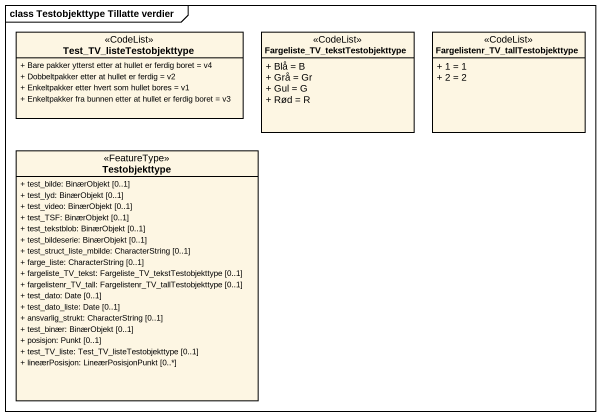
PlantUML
@startuml
mainframe class Testobjekttype Tillatte verdier
hide circle
hide empty members
skinparam classAttributeIconSize 0
class Test_TV_listeTestobjekttype <<CodeList>> {
  + Bare pakker ytterst etter at hullet er ferdig boret = v4
  + Dobbeltpakker etter at hullet er ferdig = v2
  + Enkeltpakker etter hvert som hullet bores = v1
  + Enkeltpakker fra bunnen etter at hullet er ferdig boret = v3
}
class "Fargeliste_TV_tekstTestobjekttype" as Fargeliste_TV <<CodeList>> {
  + Blå = B
  + Grå = Gr
  + Gul = G
  + Rød = R
}
class "Fargelistenr_TV_tallTestobjekttype" as Fargelistenr_TV <<CodeList>> {
  + 1 = 1
  + 2 = 2
}
class Testobjekttype <<FeatureType>> {
  + test_bilde: BinærObjekt [0..1]
  + test_lyd: BinærObjekt [0..1]
  + test_video: BinærObjekt [0..1]
  + test_TSF: BinærObjekt [0..1]
  + test_tekstblob: BinærObjekt [0..1]
  + test_bildeserie: BinærObjekt [0..1]
  + test_struct_liste_mbilde: CharacterString [0..1]
  + farge_liste: CharacterString [0..1]
  + fargeliste_TV_tekst: Fargeliste_TV_tekstTestobjekttype [0..1]
  + fargelistenr_TV_tall: Fargelistenr_TV_tallTestobjekttype [0..1]
  + test_dato: Date [0..1]
  + test_dato_liste: Date [0..1]
  + ansvarlig_strukt: CharacterString [0..1]
  + test_binær: BinærObjekt [0..1]
  + posisjon: Punkt [0..1]
  + test_TV_liste: Test_TV_listeTestobjekttype [0..1]
  + lineærPosisjon: LineærPosisjonPunkt [0..*]
}
@enduml
